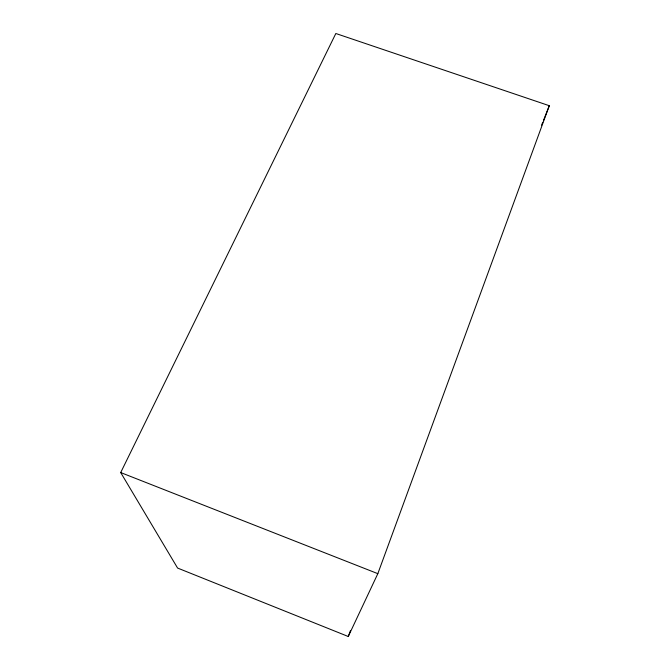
<?xml version="1.0" encoding="UTF-8"?>
<svg xmlns="http://www.w3.org/2000/svg" width="670" height="670" viewBox="0 0 670 670"><rect width="100%" height="100%" fill="white"/><g stroke="black" fill="none" stroke-linecap="round" stroke-linejoin="round"><path stroke-width="1" d="M377.83 573.662L549.299 105.709L335.829 33.5L120.701 472.559L177.592 568.059L348.266 636.5L377.83 573.662L120.701 472.559M348.266 636.5L350.435 630.621M541.594 125.164L542.75 122.242M543.521 120.298L549.299 105.709"/></g></svg>
